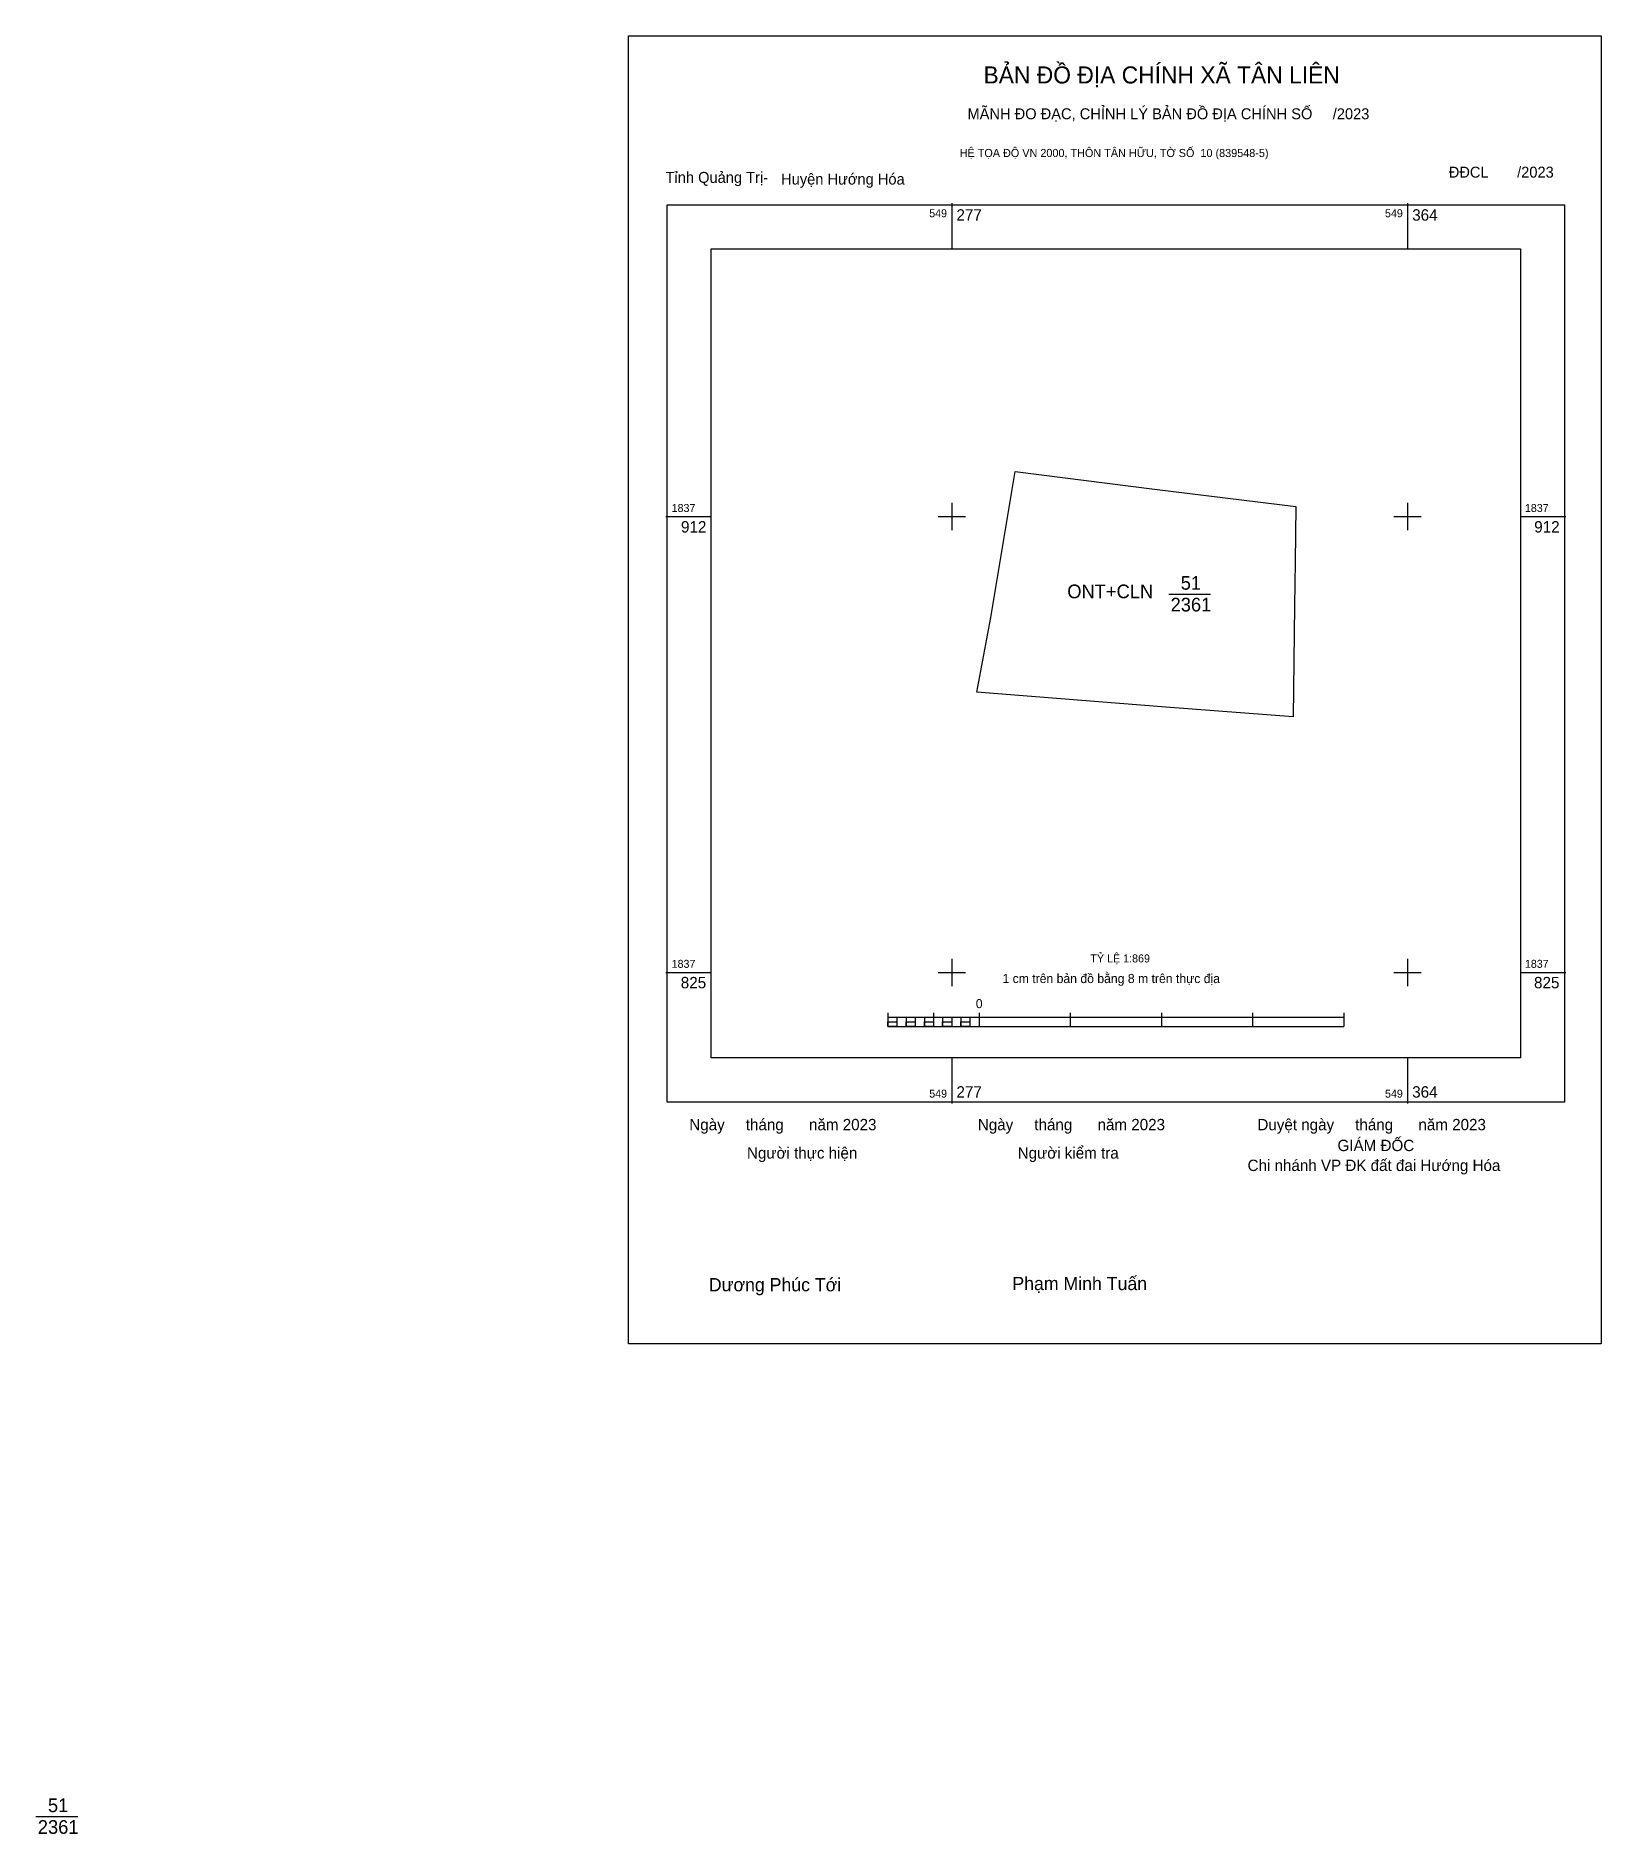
# Model space of a CAD drawing. Extents: x 549102 to 549401, y 1837661 to 1838004.
import ezdxf

# ---------------------------------------------------------------- set-up
doc = ezdxf.new("R2010")
doc.units = 0
for name, color, linetype in [('Level 10', 7, 'Continuous'), ('Level 13', 7, 'Continuous'), ('Level 15', 7, 'Continuous'), ('Level 6', 7, 'Continuous'), ('Level 62', 7, 'Continuous'), ('Level 63', 7, 'Continuous'), ('Level 9', 7, 'Continuous')]:
    doc.layers.add(name, color=color, linetype=linetype)

msp = doc.modelspace()

# ---------------------------------------------------------------- linework, layer by layer
at = {"layer": 'Level 10'}
msp.add_lwpolyline([(549342.65, 1837903.63), (549342.55, 1837895.24), (549342.27, 1837874.05), (549318, 1837875.9), (549281.89, 1837878.78), (549284.59, 1837892.99), (549289.25, 1837920.89), (549315.84, 1837917.51), (549342.79, 1837914.19)], close=True, dxfattribs=at)
at = {"layer": 'Level 15'}
msp.add_lwpolyline([(549215.44, 1838004), (549401.04, 1838004), (549401.04, 1837754.4), (549215.44, 1837754.4)], close=True, dxfattribs=at)
at = {"layer": 'Level 62'}
msp.add_lwpolyline([(549231.22, 1837963.36), (549385.64, 1837963.36), (549385.64, 1837808.94), (549231.22, 1837808.94)], close=True, dxfattribs=at)
at = {"layer": 'Level 63'}
for p, q in [((549277.14, 1837972.06), (549277.14, 1837963.36)), ((549364.13, 1837972.06), (549364.13, 1837963.36)), ((549277.14, 1837914.89), (549277.14, 1837909.67)), ((549364.13, 1837914.89), (549364.13, 1837909.67)), ((549222.52, 1837912.28), (549231.22, 1837912.28)), ((549274.53, 1837912.28), (549279.75, 1837912.28)), ((549361.52, 1837912.28), (549366.74, 1837912.28)), ((549385.64, 1837912.28), (549394.34, 1837912.28)), ((549222.52, 1837825.28), (549231.22, 1837825.28)), ((549274.53, 1837825.28), (549279.75, 1837825.28)), ((549277.14, 1837827.89), (549277.14, 1837822.67)), ((549361.52, 1837825.28), (549366.74, 1837825.28)), ((549364.13, 1837827.89), (549364.13, 1837822.67)), ((549385.64, 1837825.28), (549394.34, 1837825.28)), ((549264.93, 1837817.58), (549264.93, 1837814.97)), ((549264.93, 1837816.71), (549351.93, 1837816.71)), ((549264.93, 1837814.97), (549351.93, 1837814.97)), ((549266.67, 1837816.71), (549266.67, 1837814.97)), ((549268.41, 1837816.71), (549268.41, 1837814.97)), ((549270.15, 1837816.71), (549270.15, 1837814.97)), ((549271.89, 1837816.71), (549271.89, 1837814.97)), ((549273.63, 1837817.58), (549273.63, 1837814.97)), ((549273.63, 1837816.71), (549273.63, 1837814.97)), ((549275.37, 1837816.71), (549275.37, 1837814.97)), ((549277.11, 1837816.71), (549277.11, 1837814.97)), ((549278.85, 1837816.71), (549278.85, 1837814.97)), ((549280.59, 1837816.71), (549280.59, 1837814.97)), ((549282.33, 1837817.58), (549282.33, 1837814.97)), ((549282.33, 1837816.71), (549282.33, 1837814.97)), ((549299.73, 1837817.58), (549299.73, 1837814.97)), ((549317.13, 1837817.58), (549317.13, 1837814.97)), ((549334.53, 1837817.58), (549334.53, 1837814.97)), ((549351.93, 1837817.58), (549351.93, 1837814.97)), ((549277.14, 1837808.94), (549277.14, 1837800.24)), ((549364.13, 1837808.94), (549364.13, 1837800.24))]:
    msp.add_line(p, q, dxfattribs=at)
for points in [[(549222.79, 1837971.79), (549394.07, 1837971.79), (549394.07, 1837800.51), (549222.79, 1837800.51)], [(549264.93, 1837815.84), (549266.67, 1837815.84), (549266.67, 1837814.97), (549264.93, 1837814.97)], [(549264.93, 1837815.84), (549266.67, 1837815.84), (549266.67, 1837814.97), (549264.93, 1837814.97)], [(549268.41, 1837815.84), (549270.15, 1837815.84), (549270.15, 1837814.97), (549268.41, 1837814.97)], [(549271.89, 1837815.84), (549273.63, 1837815.84), (549273.63, 1837814.97), (549271.89, 1837814.97)], [(549275.37, 1837815.84), (549277.11, 1837815.84), (549277.11, 1837814.97), (549275.37, 1837814.97)], [(549278.85, 1837815.84), (549280.59, 1837815.84), (549280.59, 1837814.97), (549278.85, 1837814.97)]]:
    msp.add_lwpolyline(points, close=True, dxfattribs=at)
at = {"layer": 'Level 9'}
for p, q in [((549318.53, 1837897.49), (549326.52, 1837897.49)), ((549102.33, 1837664.2), (549110.32, 1837664.2))]:
    msp.add_line(p, q, dxfattribs=at)

# ---------------------------------------------------------------- texts
at = {"layer": 'Level 13'}
for s, p in [('51', (549320.82, 1837898.31)), ('ONT+CLN', (549299.17, 1837896.69)), ('2361', (549318.89, 1837894.16)), ('51', (549104.62, 1837665.01)), ('2361', (549102.69, 1837660.87))]:
    msp.add_text(s, height=2.61, dxfattribs=at).set_placement(p)
at = {"layer": 'Level 6'}
msp.add_text('TỶ LỆ 1:869', height=1.5293, dxfattribs=at).set_placement((549303.58, 1837827.18))
at = {"layer": 'Level 63'}
for s, height, p in [('BẢN ĐỒ ĐỊA CHÍNH XÃ TÂN LIÊN', 3.2567, (549283.18, 1837994.93)), ('MÃNH ĐO ĐẠC, CHỈNH LÝ BẢN ĐỒ ĐỊA CHÍNH SỐ     /2023', 2.0897, (549280.12, 1837988.1)), ('HỆ TỌA ĐỘ VN 2000, THÔN TÂN HỮU, TỜ SỐ  10 (839548-5)', 1.547, (549278.63, 1837980.89)), ('549', 1.522, (549272.82, 1837969.4)), ('277', 2.175, (549278.01, 1837968.75)), ('549', 1.522, (549359.81, 1837969.4)), ('364', 2.175, (549365, 1837968.75)), ('1837', 1.522, (549223.66, 1837913.15)), ('1837', 1.522, (549386.51, 1837913.15)), ('912', 2.175, (549225.44, 1837909.23)), ('912', 2.175, (549388.29, 1837909.23)), ('1837', 1.522, (549223.66, 1837826.15)), ('1 cm trên bản đồ bằng 8 m trên thực địa', 1.7399, (549286.8, 1837823.24)), ('1837', 1.522, (549386.51, 1837826.15)), ('825', 2.175, (549225.4, 1837822.24)), ('825', 2.175, (549388.25, 1837822.24)), ('0', 1.74, (549281.71, 1837818.45)), ('549', 1.522, (549272.82, 1837801.38)), ('277', 2.175, (549278.01, 1837801.38)), ('549', 1.522, (549359.81, 1837801.38)), ('364', 2.175, (549365, 1837801.38)), ('Ngày     tháng      năm 2023', 2.1647, (549227.03, 1837795.15)), ('Ngày     tháng      năm 2023', 2.1647, (549282.1, 1837795.15)), ('Duyệt ngày     tháng      năm 2023', 2.1647, (549335.46, 1837795.15)), ('Người thực hiện', 2.1647, (549238.04, 1837789.74)), ('Người kiểm tra', 2.1647, (549289.71, 1837789.74)), ('GIÁM ĐỐC', 2.165, (549350.75, 1837791.17)), ('Chi nhánh VP ĐK đất đai Hướng Hóa', 2.1647, (549333.58, 1837787.37)), ('Dương Phúc Tới', 2.5249, (549230.76, 1837764.41)), ('Phạm Minh Tuấn', 2.5249, (549288.69, 1837764.64))]:
    msp.add_text(s, height=height, dxfattribs=at).set_placement(p)
at = {"layer": 'Level 9'}
for s, p in [('Tỉnh Quảng Trị-', (549222.5, 1837975.96)), ('Huyện Hướng Hóa', (549244.55, 1837975.64)), ('ĐĐCL       /2023', (549371.98, 1837976.96))]:
    msp.add_text(s, height=2.0897, dxfattribs=at).set_placement(p)

doc.saveas('drawing.dxf')
